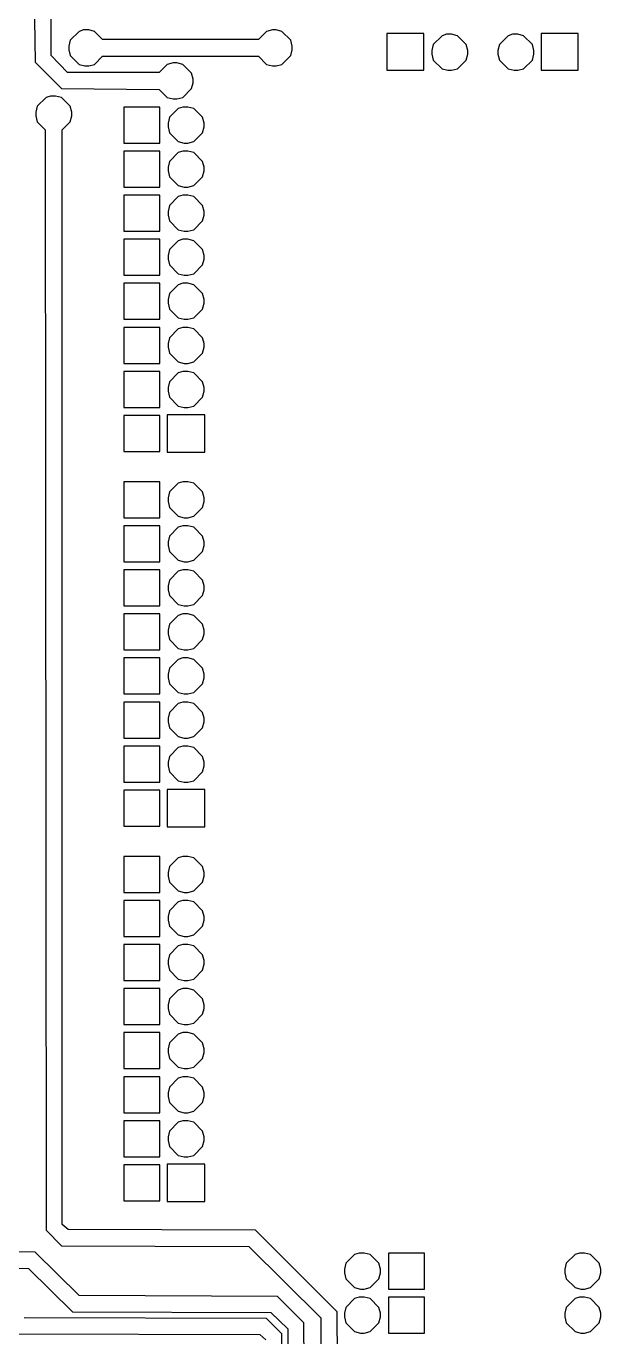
# Model space of a CAD drawing. Header units: millimetres. Extents: x 2 to 82, y 1 to 183.
# Drawn here: x 48.6 to 81.7, y 45.6 to 121.1 of the extents above; entities that cross this region are included whole.
import ezdxf

# ---------------------------------------------------------------- set-up
doc = ezdxf.new("R2010")
doc.units = ezdxf.units.MM
doc.layers.add('Default', color=70, linetype='Continuous')

msp = doc.modelspace()

# ---------------------------------------------------------------- linework, layer by layer
at = {"layer": 'Default'}
for points in [[(49.064333, 122.724333), (49.106667, 118.999), (50.630667, 117.475), (56.261, 117.432667), (56.726667, 116.967), (57.065333, 116.882333), (57.277, 116.882333), (57.615667, 116.967), (58.123667, 117.475), (58.208333, 117.813667), (58.208333, 118.025333), (58.123667, 118.364), (57.615667, 118.872), (57.277, 118.956667), (57.065333, 118.956667), (56.726667, 118.872), (56.261, 118.406333), (50.969333, 118.406333), (50.038, 119.38), (50.038, 122.724333)], [(51.900667, 120.861667), (51.900667, 120.861667), (51.646667, 120.777), (51.138667, 120.269), (51.054, 119.930333), (51.054, 119.718667), (51.138667, 119.38), (51.646667, 118.872), (51.985333, 118.787333), (52.197, 118.787333), (52.535667, 118.872), (53.001333, 119.337667), (61.976, 119.337667), (62.441667, 118.872), (62.780333, 118.787333), (62.992, 118.787333), (63.330667, 118.872), (63.838667, 119.38), (63.923333, 119.718667), (63.923333, 119.930333), (63.838667, 120.269), (63.330667, 120.777), (62.992, 120.861667), (62.780333, 120.861667), (62.441667, 120.777), (61.976, 120.311333), (53.001333, 120.311333), (52.535667, 120.777), (52.197, 120.861667), (51.900667, 120.861667)], [(69.384333, 120.65), (69.384333, 120.65), (69.384333, 118.533333), (71.501, 118.533333), (71.501, 120.65), (69.384333, 120.65)], [(72.813333, 120.607667), (72.813333, 120.607667), (72.559333, 120.523), (72.051333, 120.015), (71.966667, 119.676333), (71.966667, 119.464667), (72.051333, 119.126), (72.559333, 118.618), (72.898, 118.533333), (73.109667, 118.533333), (73.448333, 118.618), (73.956333, 119.126), (74.041, 119.464667), (74.041, 119.676333), (73.956333, 120.015), (73.448333, 120.523), (73.109667, 120.607667), (72.813333, 120.607667)], [(76.623333, 120.607667), (76.623333, 120.607667), (76.369333, 120.523), (75.861333, 120.015), (75.776667, 119.676333), (75.776667, 119.464667), (75.861333, 119.126), (76.369333, 118.618), (76.708, 118.533333), (76.919667, 118.533333), (77.258333, 118.618), (77.766333, 119.126), (77.851, 119.464667), (77.851, 119.676333), (77.766333, 120.015), (77.258333, 120.523), (76.919667, 120.607667), (76.623333, 120.607667)], [(78.274333, 120.65), (78.274333, 120.65), (78.274333, 118.533333), (80.391, 118.533333), (80.391, 120.65), (78.274333, 120.65)], [(49.995667, 117.051667), (49.995667, 117.051667), (49.741667, 116.967), (49.233667, 116.459), (49.149, 116.120333), (49.149, 115.908667), (49.233667, 115.57), (49.699333, 115.104333), (49.741667, 51.689), (50.630667, 50.8), (61.425667, 50.757667), (65.574333, 46.651333), (65.574333, 41.359667)], [(66.548, 41.359667), (66.505667, 46.99), (61.806667, 51.689), (51.011667, 51.731333), (50.673, 52.027667), (50.673, 115.104333), (51.138667, 115.57), (51.223333, 115.908667), (51.223333, 116.120333), (51.138667, 116.459), (50.630667, 116.967), (50.292, 117.051667), (49.995667, 117.051667)], [(54.229, 116.416667), (54.229, 116.416667), (54.229, 114.342333), (56.303333, 114.342333), (56.303333, 116.416667), (54.229, 116.416667)], [(57.615667, 116.416667), (57.615667, 116.416667), (57.361667, 116.332), (56.853667, 115.824), (56.769, 115.485333), (56.769, 115.273667), (56.853667, 114.935), (57.361667, 114.427), (57.700333, 114.342333), (57.912, 114.342333), (58.250667, 114.427), (58.758667, 114.935), (58.843333, 115.273667), (58.843333, 115.485333), (58.758667, 115.824), (58.250667, 116.332), (57.912, 116.416667), (57.615667, 116.416667)], [(54.229, 113.876667), (54.229, 113.876667), (54.229, 111.802333), (56.303333, 111.802333), (56.303333, 113.876667), (54.229, 113.876667)], [(57.615667, 113.876667), (57.615667, 113.876667), (57.361667, 113.792), (56.853667, 113.284), (56.769, 112.945333), (56.769, 112.733667), (56.853667, 112.395), (57.361667, 111.887), (57.700333, 111.802333), (57.912, 111.802333), (58.250667, 111.887), (58.758667, 112.395), (58.843333, 112.733667), (58.843333, 112.945333), (58.758667, 113.284), (58.250667, 113.792), (57.912, 113.876667), (57.615667, 113.876667)], [(54.229, 111.336667), (54.229, 111.336667), (54.229, 109.262333), (56.303333, 109.262333), (56.303333, 111.336667), (54.229, 111.336667)], [(57.615667, 111.336667), (57.615667, 111.336667), (57.361667, 111.252), (56.853667, 110.744), (56.769, 110.405333), (56.769, 110.193667), (56.853667, 109.855), (57.361667, 109.347), (57.700333, 109.262333), (57.912, 109.262333), (58.250667, 109.347), (58.758667, 109.855), (58.843333, 110.193667), (58.843333, 110.405333), (58.758667, 110.744), (58.250667, 111.252), (57.912, 111.336667), (57.615667, 111.336667)], [(54.229, 108.796667), (54.229, 108.796667), (54.229, 106.722333), (56.303333, 106.722333), (56.303333, 108.796667), (54.229, 108.796667)], [(57.615667, 108.796667), (57.615667, 108.796667), (57.361667, 108.712), (56.853667, 108.204), (56.769, 107.865333), (56.769, 107.653667), (56.853667, 107.315), (57.361667, 106.807), (57.700333, 106.722333), (57.912, 106.722333), (58.250667, 106.807), (58.758667, 107.315), (58.843333, 107.653667), (58.843333, 107.865333), (58.758667, 108.204), (58.250667, 108.712), (57.912, 108.796667), (57.615667, 108.796667)], [(54.229, 106.256667), (54.229, 106.256667), (54.229, 104.182333), (56.303333, 104.182333), (56.303333, 106.256667), (54.229, 106.256667)], [(57.615667, 106.256667), (57.615667, 106.256667), (57.361667, 106.172), (56.853667, 105.664), (56.769, 105.325333), (56.769, 105.113667), (56.853667, 104.775), (57.361667, 104.267), (57.700333, 104.182333), (57.912, 104.182333), (58.250667, 104.267), (58.758667, 104.775), (58.843333, 105.113667), (58.843333, 105.325333), (58.758667, 105.664), (58.250667, 106.172), (57.912, 106.256667), (57.615667, 106.256667)], [(54.229, 103.716667), (54.229, 103.716667), (54.229, 101.642333), (56.303333, 101.642333), (56.303333, 103.716667), (54.229, 103.716667)], [(57.615667, 103.716667), (57.615667, 103.716667), (57.361667, 103.632), (56.853667, 103.124), (56.769, 102.785333), (56.769, 102.573667), (56.853667, 102.235), (57.361667, 101.727), (57.700333, 101.642333), (57.912, 101.642333), (58.250667, 101.727), (58.758667, 102.235), (58.843333, 102.573667), (58.843333, 102.785333), (58.758667, 103.124), (58.250667, 103.632), (57.912, 103.716667), (57.615667, 103.716667)], [(54.229, 101.176667), (54.229, 101.176667), (54.229, 99.102333), (56.303333, 99.102333), (56.303333, 101.176667), (54.229, 101.176667)], [(57.615667, 101.176667), (57.615667, 101.176667), (57.361667, 101.092), (56.853667, 100.584), (56.769, 100.245333), (56.769, 100.033667), (56.853667, 99.695), (57.361667, 99.187), (57.700333, 99.102333), (57.912, 99.102333), (58.250667, 99.187), (58.758667, 99.695), (58.843333, 100.033667), (58.843333, 100.245333), (58.758667, 100.584), (58.250667, 101.092), (57.912, 101.176667), (57.615667, 101.176667)], [(54.229, 98.636667), (54.229, 98.636667), (54.229, 96.562333), (56.303333, 96.562333), (56.303333, 98.636667), (54.229, 98.636667)], [(56.726667, 98.679), (56.726667, 98.679), (56.726667, 96.52), (58.885667, 96.52), (58.885667, 98.679), (56.726667, 98.679)], [(54.229, 94.826667), (54.229, 94.826667), (54.229, 92.752333), (56.303333, 92.752333), (56.303333, 94.826667), (54.229, 94.826667)], [(57.615667, 94.826667), (57.615667, 94.826667), (57.361667, 94.742), (56.853667, 94.234), (56.769, 93.895333), (56.769, 93.683667), (56.853667, 93.345), (57.361667, 92.837), (57.700333, 92.752333), (57.912, 92.752333), (58.250667, 92.837), (58.758667, 93.345), (58.843333, 93.683667), (58.843333, 93.895333), (58.758667, 94.234), (58.250667, 94.742), (57.912, 94.826667), (57.615667, 94.826667)], [(54.229, 92.286667), (54.229, 92.286667), (54.229, 90.212333), (56.303333, 90.212333), (56.303333, 92.286667), (54.229, 92.286667)], [(57.615667, 92.286667), (57.615667, 92.286667), (57.361667, 92.202), (56.853667, 91.694), (56.769, 91.355333), (56.769, 91.143667), (56.853667, 90.805), (57.361667, 90.297), (57.700333, 90.212333), (57.912, 90.212333), (58.250667, 90.297), (58.758667, 90.805), (58.843333, 91.143667), (58.843333, 91.355333), (58.758667, 91.694), (58.250667, 92.202), (57.912, 92.286667), (57.615667, 92.286667)], [(54.229, 89.746667), (54.229, 89.746667), (54.229, 87.672333), (56.303333, 87.672333), (56.303333, 89.746667), (54.229, 89.746667)], [(57.615667, 89.746667), (57.615667, 89.746667), (57.361667, 89.662), (56.853667, 89.154), (56.769, 88.815333), (56.769, 88.603667), (56.853667, 88.265), (57.361667, 87.757), (57.700333, 87.672333), (57.912, 87.672333), (58.250667, 87.757), (58.758667, 88.265), (58.843333, 88.603667), (58.843333, 88.815333), (58.758667, 89.154), (58.250667, 89.662), (57.912, 89.746667), (57.615667, 89.746667)], [(54.229, 87.206667), (54.229, 87.206667), (54.229, 85.132333), (56.303333, 85.132333), (56.303333, 87.206667), (54.229, 87.206667)], [(57.615667, 87.206667), (57.615667, 87.206667), (57.361667, 87.122), (56.853667, 86.614), (56.769, 86.275333), (56.769, 86.063667), (56.853667, 85.725), (57.361667, 85.217), (57.700333, 85.132333), (57.912, 85.132333), (58.250667, 85.217), (58.758667, 85.725), (58.843333, 86.063667), (58.843333, 86.275333), (58.758667, 86.614), (58.250667, 87.122), (57.912, 87.206667), (57.615667, 87.206667)], [(54.229, 84.666667), (54.229, 84.666667), (54.229, 82.592333), (56.303333, 82.592333), (56.303333, 84.666667), (54.229, 84.666667)], [(57.615667, 84.666667), (57.615667, 84.666667), (57.361667, 84.582), (56.853667, 84.074), (56.769, 83.735333), (56.769, 83.523667), (56.853667, 83.185), (57.361667, 82.677), (57.700333, 82.592333), (57.912, 82.592333), (58.250667, 82.677), (58.758667, 83.185), (58.843333, 83.523667), (58.843333, 83.735333), (58.758667, 84.074), (58.250667, 84.582), (57.912, 84.666667), (57.615667, 84.666667)], [(54.229, 82.126667), (54.229, 82.126667), (54.229, 80.052333), (56.303333, 80.052333), (56.303333, 82.126667), (54.229, 82.126667)], [(57.615667, 82.126667), (57.615667, 82.126667), (57.361667, 82.042), (56.853667, 81.534), (56.769, 81.195333), (56.769, 80.983667), (56.853667, 80.645), (57.361667, 80.137), (57.700333, 80.052333), (57.912, 80.052333), (58.250667, 80.137), (58.758667, 80.645), (58.843333, 80.983667), (58.843333, 81.195333), (58.758667, 81.534), (58.250667, 82.042), (57.912, 82.126667), (57.615667, 82.126667)], [(54.229, 79.586667), (54.229, 79.586667), (54.229, 77.512333), (56.303333, 77.512333), (56.303333, 79.586667), (54.229, 79.586667)], [(57.615667, 79.586667), (57.615667, 79.586667), (57.361667, 79.502), (56.853667, 78.994), (56.769, 78.655333), (56.769, 78.443667), (56.853667, 78.105), (57.361667, 77.597), (57.700333, 77.512333), (57.912, 77.512333), (58.250667, 77.597), (58.758667, 78.105), (58.843333, 78.443667), (58.843333, 78.655333), (58.758667, 78.994), (58.250667, 79.502), (57.912, 79.586667), (57.615667, 79.586667)], [(54.229, 77.046667), (54.229, 77.046667), (54.229, 74.972333), (56.303333, 74.972333), (56.303333, 77.046667), (54.229, 77.046667)], [(56.726667, 77.089), (56.726667, 77.089), (56.726667, 74.93), (58.885667, 74.93), (58.885667, 77.089), (56.726667, 77.089)], [(54.229, 73.236667), (54.229, 73.236667), (54.229, 71.162333), (56.303333, 71.162333), (56.303333, 73.236667), (54.229, 73.236667)], [(57.615667, 73.236667), (57.615667, 73.236667), (57.361667, 73.152), (56.853667, 72.644), (56.769, 72.305333), (56.769, 72.093667), (56.853667, 71.755), (57.361667, 71.247), (57.700333, 71.162333), (57.912, 71.162333), (58.250667, 71.247), (58.758667, 71.755), (58.843333, 72.093667), (58.843333, 72.305333), (58.758667, 72.644), (58.250667, 73.152), (57.912, 73.236667), (57.615667, 73.236667)], [(54.229, 70.696667), (54.229, 70.696667), (54.229, 68.622333), (56.303333, 68.622333), (56.303333, 70.696667), (54.229, 70.696667)], [(57.615667, 70.696667), (57.615667, 70.696667), (57.361667, 70.612), (56.853667, 70.104), (56.769, 69.765333), (56.769, 69.553667), (56.853667, 69.215), (57.361667, 68.707), (57.700333, 68.622333), (57.912, 68.622333), (58.250667, 68.707), (58.758667, 69.215), (58.843333, 69.553667), (58.843333, 69.765333), (58.758667, 70.104), (58.250667, 70.612), (57.912, 70.696667), (57.615667, 70.696667)], [(54.229, 68.156667), (54.229, 68.156667), (54.229, 66.082333), (56.303333, 66.082333), (56.303333, 68.156667), (54.229, 68.156667)], [(57.615667, 68.156667), (57.615667, 68.156667), (57.361667, 68.072), (56.853667, 67.564), (56.769, 67.225333), (56.769, 67.013667), (56.853667, 66.675), (57.361667, 66.167), (57.700333, 66.082333), (57.912, 66.082333), (58.250667, 66.167), (58.758667, 66.675), (58.843333, 67.013667), (58.843333, 67.225333), (58.758667, 67.564), (58.250667, 68.072), (57.912, 68.156667), (57.615667, 68.156667)], [(54.229, 65.616667), (54.229, 65.616667), (54.229, 63.542333), (56.303333, 63.542333), (56.303333, 65.616667), (54.229, 65.616667)], [(57.615667, 65.616667), (57.615667, 65.616667), (57.361667, 65.532), (56.853667, 65.024), (56.769, 64.685333), (56.769, 64.473667), (56.853667, 64.135), (57.361667, 63.627), (57.700333, 63.542333), (57.912, 63.542333), (58.250667, 63.627), (58.758667, 64.135), (58.843333, 64.473667), (58.843333, 64.685333), (58.758667, 65.024), (58.250667, 65.532), (57.912, 65.616667), (57.615667, 65.616667)], [(54.229, 63.076667), (54.229, 63.076667), (54.229, 61.002333), (56.303333, 61.002333), (56.303333, 63.076667), (54.229, 63.076667)], [(57.615667, 63.076667), (57.615667, 63.076667), (57.361667, 62.992), (56.853667, 62.484), (56.769, 62.145333), (56.769, 61.933667), (56.853667, 61.595), (57.361667, 61.087), (57.700333, 61.002333), (57.912, 61.002333), (58.250667, 61.087), (58.758667, 61.595), (58.843333, 61.933667), (58.843333, 62.145333), (58.758667, 62.484), (58.250667, 62.992), (57.912, 63.076667), (57.615667, 63.076667)], [(54.229, 60.536667), (54.229, 60.536667), (54.229, 58.462333), (56.303333, 58.462333), (56.303333, 60.536667), (54.229, 60.536667)], [(57.615667, 60.536667), (57.615667, 60.536667), (57.361667, 60.452), (56.853667, 59.944), (56.769, 59.605333), (56.769, 59.393667), (56.853667, 59.055), (57.361667, 58.547), (57.700333, 58.462333), (57.912, 58.462333), (58.250667, 58.547), (58.758667, 59.055), (58.843333, 59.393667), (58.843333, 59.605333), (58.758667, 59.944), (58.250667, 60.452), (57.912, 60.536667), (57.615667, 60.536667)], [(54.229, 57.996667), (54.229, 57.996667), (54.229, 55.922333), (56.303333, 55.922333), (56.303333, 57.996667), (54.229, 57.996667)], [(57.615667, 57.996667), (57.615667, 57.996667), (57.361667, 57.912), (56.853667, 57.404), (56.769, 57.065333), (56.769, 56.853667), (56.853667, 56.515), (57.361667, 56.007), (57.700333, 55.922333), (57.912, 55.922333), (58.250667, 56.007), (58.758667, 56.515), (58.843333, 56.853667), (58.843333, 57.065333), (58.758667, 57.404), (58.250667, 57.912), (57.912, 57.996667), (57.615667, 57.996667)], [(54.229, 55.456667), (54.229, 55.456667), (54.229, 53.382333), (56.303333, 53.382333), (56.303333, 55.456667), (54.229, 55.456667)], [(56.726667, 55.499), (56.726667, 55.499), (56.726667, 53.34), (58.885667, 53.34), (58.885667, 55.499), (56.726667, 55.499)], [(64.643, 39.454667), (64.600667, 46.355), (63.076667, 47.879), (51.646667, 47.921333), (49.106667, 50.419), (43.391667, 50.461333)], [(67.775667, 50.376667), (67.775667, 50.376667), (67.521667, 50.292), (67.013667, 49.784), (66.929, 49.445333), (66.929, 49.233667), (67.013667, 48.895), (67.521667, 48.387), (67.860333, 48.302333), (68.072, 48.302333), (68.410667, 48.387), (68.918667, 48.895), (69.003333, 49.233667), (69.003333, 49.445333), (68.918667, 49.784), (68.410667, 50.292), (68.072, 50.376667), (67.775667, 50.376667)], [(69.469, 50.376667), (69.469, 50.376667), (69.469, 48.302333), (71.543333, 48.302333), (71.543333, 50.376667), (69.469, 50.376667)], [(80.475667, 50.376667), (80.475667, 50.376667), (80.221667, 50.292), (79.713667, 49.784), (79.629, 49.445333), (79.629, 49.233667), (79.713667, 48.895), (80.221667, 48.387), (80.560333, 48.302333), (80.772, 48.302333), (81.110667, 48.387), (81.618667, 48.895), (81.703333, 49.233667), (81.703333, 49.445333), (81.618667, 49.784), (81.110667, 50.292), (80.772, 50.376667), (80.475667, 50.376667)], [(43.010667, 49.53), (48.725667, 49.487667), (51.265667, 46.99), (62.695667, 46.947667), (63.669333, 46.016333), (63.669333, 39.454667)], [(67.775667, 47.836667), (67.775667, 47.836667), (67.521667, 47.752), (67.013667, 47.244), (66.929, 46.905333), (66.929, 46.693667), (67.013667, 46.355), (67.521667, 45.847), (67.860333, 45.762333), (68.072, 45.762333), (68.410667, 45.847), (68.918667, 46.355), (69.003333, 46.693667), (69.003333, 46.905333), (68.918667, 47.244), (68.410667, 47.752), (68.072, 47.836667), (67.775667, 47.836667)], [(69.469, 47.836667), (69.469, 47.836667), (69.469, 45.762333), (71.543333, 45.762333), (71.543333, 47.836667), (69.469, 47.836667)], [(80.475667, 47.836667), (80.475667, 47.836667), (80.221667, 47.752), (79.713667, 47.244), (79.629, 46.905333), (79.629, 46.693667), (79.713667, 46.355), (80.221667, 45.847), (80.560333, 45.762333), (80.772, 45.762333), (81.110667, 45.847), (81.618667, 46.355), (81.703333, 46.693667), (81.703333, 46.905333), (81.618667, 47.244), (81.110667, 47.752), (80.772, 47.836667), (80.475667, 47.836667)], [(63.330667, 40.259), (63.330667, 45.72), (62.441667, 46.609), (48.471667, 46.651333)], [(48.090667, 45.72), (62.060667, 45.677667), (62.399333, 45.381333)]]:
    msp.add_lwpolyline(points, dxfattribs=at)

doc.saveas('drawing.dxf')
